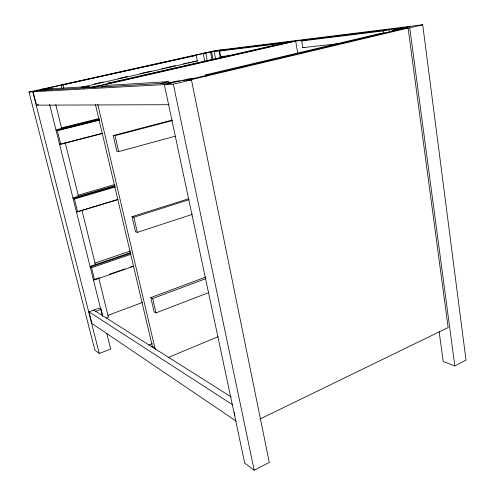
<?xml version="1.0" encoding="UTF-8"?>
<svg xmlns="http://www.w3.org/2000/svg" width="495" height="495" viewBox="0 0 495 495"><rect width="100%" height="100%" fill="white"/><g stroke="black" fill="none" stroke-linecap="round" stroke-linejoin="round"><path stroke-width="0.74" d="M194.368 78.284L190.148 78.556L164.365 84.676L244.703 463.097L254.195 470.25L269.299 462.398L191.447 79.868L182.185 80.45M439.127 331.662L443.217 361.517L454.812 365.916L466.012 360.094L422.705 24.75L410.522 26.272L391.793 30.715L397.188 30.059M260.067 419.011L448.154 327.523L408.09 28.042L190.16 79.949M168.121 357.532L218.066 336.711M154.341 348.362L154.947 348.121L152.392 346.512L95.492 104.662M151.792 346.754L153.128 346.215M149.001 344.99L152.318 343.654M45.75 88.939L41.759 89.187L28.988 92.027L94.867 350.188L99.272 353.51L110.682 348.994L106.753 333.253M205.852 277.045L150.802 297.594L154.118 311.881L155.987 312.883L208.463 292.712M150.802 297.594L152.67 298.535L205.481 278.765M107.817 315.42L142.455 302.457M106.499 317.994L108.455 317.264L98.728 278.011M95.801 311.374L101.104 309.418L102.737 315.959M236.183 421.146L91.934 323.464L88.982 311.85L99.05 308.15L101.104 309.418M93.419 279.861L99.26 277.825M109.482 274.261L124.808 268.915M130.649 266.879L132.839 266.112M93.252 279.192L94.576 279.904L133.922 266.168M131.138 253.137L90.22 267.053L91.538 267.715L130.909 254.3M94.632 263.142L130.457 251.008M90.053 266.372L130.247 252.722M188.601 198.755L132.035 216.68L135.531 231.747L137.356 232.378L192.277 214.36M132.035 216.68L133.854 217.237L189.139 199.677M76.484 212.033L117.81 199.51M76.31 211.334L77.591 211.773L118.113 199.491M115.248 186.25L73.136 198.637L74.411 199.033L115.168 187.017M77.678 195.395L114.636 184.561M72.963 197.932L115.088 185.557M172.31 120.05L113.207 135.519L116.888 151.396L118.67 151.625L175.335 136.162M113.207 135.519L114.982 135.673L172.538 120.582M59.462 143.866L60.699 144.033L102.607 133.192M59.648 144.602L102.904 133.409M99.464 119.796L56.152 130.612L57.383 130.717L99.334 120.229M60.823 128.038L98.92 118.565M55.966 129.869L99.297 119.072M206.124 76.329L205.827 74.838L379.807 33.555L385.147 32.924M186.343 80.19L403.128 28.648M164.365 84.676L173.33 84.187L191.447 79.868M397.702 29.31L409.761 27.831L422.705 24.75M160.343 83.519L168.238 81.656L168.547 83.129M338.927 43.647L302.841 47.613L301.727 40.949L383.136 30.962L388.903 29.601L389.293 32.392M168.114 83.067L176.121 81.174L180.18 80.92M399.366 28.308L393.544 29.688L398.877 29.032M302.841 47.613L304.165 47.303M164.779 84.577L33.109 91.754L36.512 105.157L38.492 104.699M93.072 87.411L295.682 41.135L297.736 53.312M101.091 86.947L108.046 85.35L168.238 81.656M301.727 40.949L307.042 39.73M81.044 87.349L197.387 60.972L196.274 55.409L193.7 55.712M224.383 49.952L219.625 51.016L220.708 56.634L222.744 56.17M83.222 87.98L89.88 86.464L49.89 88.921L43.925 90.251M219.625 51.016L276.451 44.049L281.606 42.873L281.847 44.278M88.197 87.689L97.534 85.994M288.727 41.995L283.524 43.176L287.137 42.737M90.746 87.547L292.366 41.543M94.155 84.045L103.164 82.003M118.194 78.6L127.209 76.558M139.98 73.662L151.247 71.113M161.76 68.731L164.767 68.05M166.271 67.71L175.286 65.668M183.546 63.799L186.553 63.119M188.057 62.778L191.058 62.098M192.561 61.757L197.387 60.972M42.298 89.156L215.059 50.645L409.947 26.408M43.919 89.05L207.95 52.538M28.988 92.027L32.812 91.823L51.56 87.646L51.925 89.131M61.869 88.203L61.145 85.22L196.274 55.409M204.881 61.918L203.228 53.59L220.9 49.921M40.231 90.467L46.128 89.15L44.29 89.267M213.005 59.573L211.526 52.006L218.914 50.626L220.232 57.457M216.228 50.96L404.724 27.646M204.837 52.922L210.579 52.216L212.064 59.796M276.569 45.144L272.999 45.577L108.257 83.123L110.93 82.937M220.708 56.634L230.695 55.539M205.827 74.838L210.152 74.528M49.704 87.764L51.56 87.646M91.427 87.386L93.759 87.256M38.424 90.573L172.112 82.838M36.512 105.157L169.049 104.705M93.765 310.087L231.215 396.947M88.982 311.85L232.724 404.836M32.812 91.823L99.272 353.51M57.383 130.717L60.699 144.033M74.411 199.033L77.591 211.773M91.538 267.715L94.576 279.904M49.648 104.569L102.502 316.249M55.786 104.711L61.671 128.446M65.309 143.135L78.482 196.311M81.966 210.375L95.393 264.559M63.063 85.084L63.793 88.085M97.818 104.544L155.282 349.55M114.982 135.673L118.67 151.625M133.854 217.237L137.356 232.378M152.67 298.535L155.987 312.883M234.296 412.248L234.927 415.212M173.33 84.187L254.195 470.25M205.84 53.274L207.337 60.86M214.193 51.678L215.665 59.264M276.451 44.049L276.693 45.453M383.136 30.962L383.433 33.066M409.761 27.831L454.812 365.916"/></g></svg>
